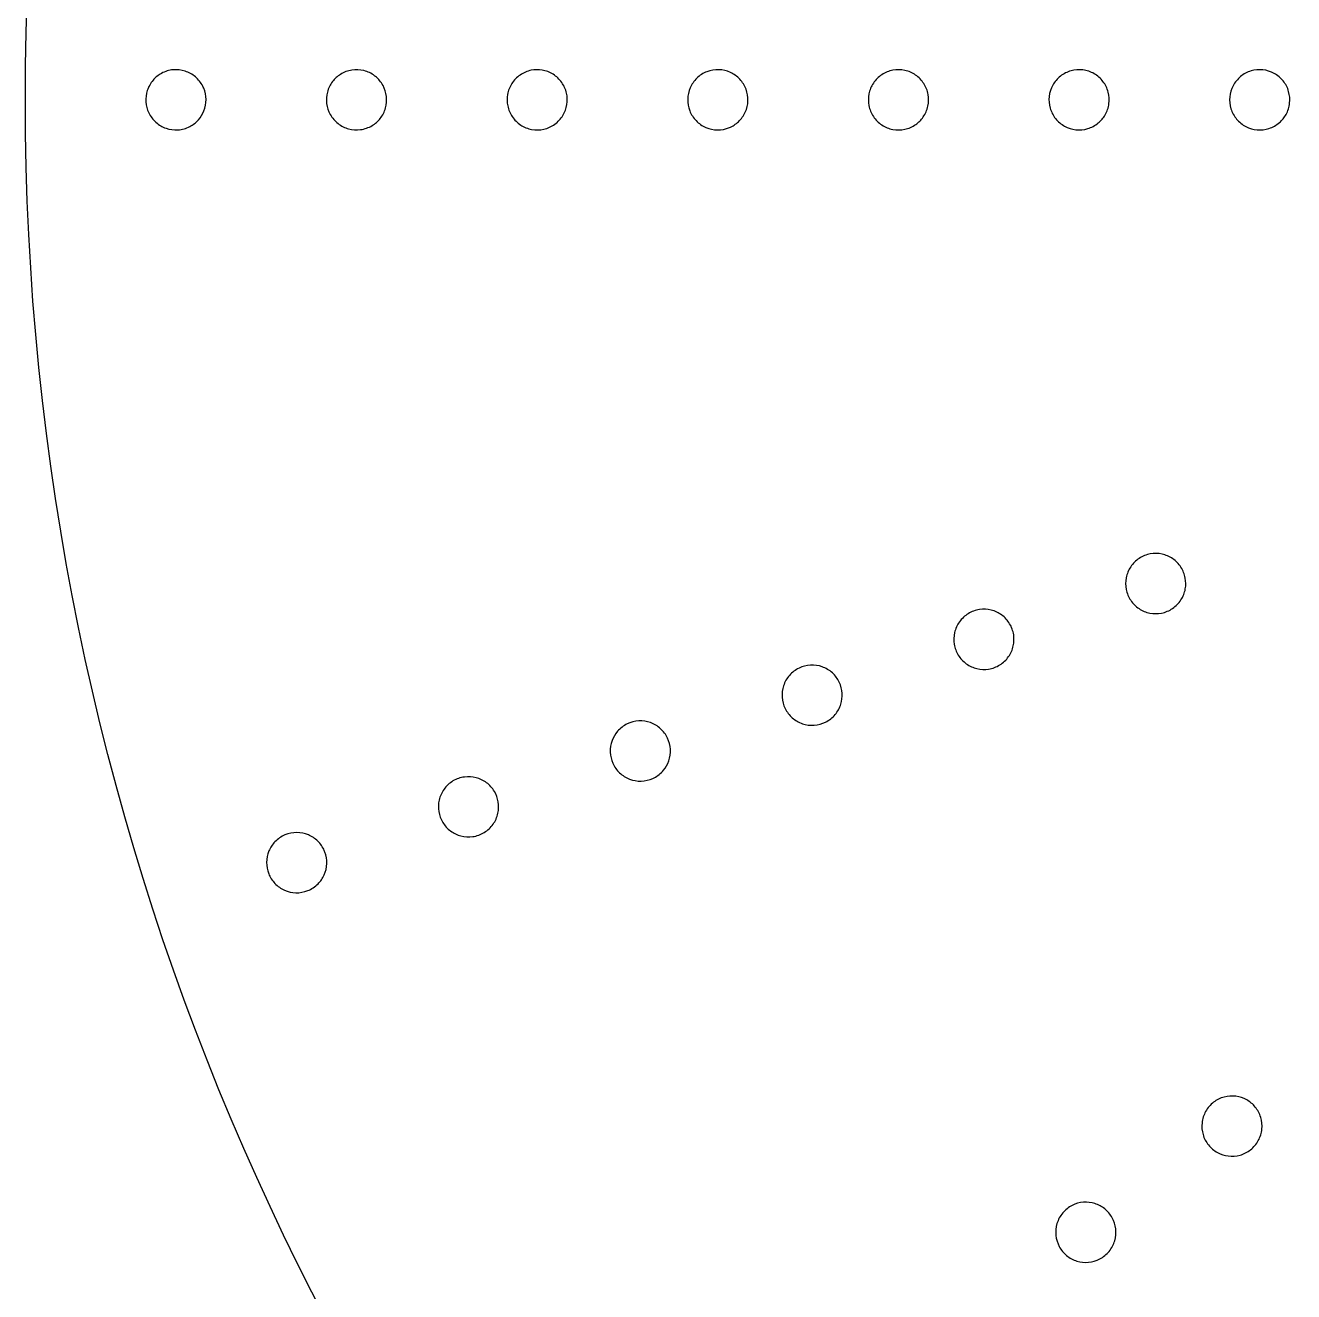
# Model space of a CAD drawing. Header units: millimetres. Extents: x 2952.7 to 2961.4, y 1627.7 to 1636.4.
# Drawn here: x 2952.696 to 2954.802, y 1630.072 to 1632.176 of the extents above; entities that cross this region are included whole.
import ezdxf

# ---------------------------------------------------------------- set-up
doc = ezdxf.new("R2010")
doc.units = ezdxf.units.MM

msp = doc.modelspace()

# ---------------------------------------------------------------- linework, layer by layer
msp.add_circle((2957.0456, 1632.0519, 0.4), 4.35)
for points, knots in [([(2952.9902, 1632.0745, 0.4886), (2952.9908, 1632.0733, 0.4887), (2952.9913, 1632.0722, 0.4889), (2952.9943, 1632.0651, 0.4898), (2952.9956, 1632.0588, 0.4902), (2952.9957, 1632.0459, 0.4902), (2952.9945, 1632.0395, 0.4898), (2952.99, 1632.0281, 0.4885), (2952.9868, 1632.023, 0.4876), (2952.9789, 1632.014, 0.4852), (2952.974, 1632.0103, 0.4838), (2952.9625, 1632.0043, 0.4804), (2952.9559, 1632.0025, 0.4784), (2952.9424, 1632.0015, 0.4744), (2952.9356, 1632.0024, 0.4724), (2952.9231, 1632.0068, 0.4687), (2952.9174, 1632.0101, 0.467), (2952.9075, 1632.0188, 0.4641), (2952.9035, 1632.0241, 0.4629), (2952.8978, 1632.0359, 0.4613), (2952.8962, 1632.0421, 0.4608), (2952.8953, 1632.055, 0.4605), (2952.8961, 1632.0614, 0.4608), (2952.9002, 1632.0737, 0.4619), (2952.9034, 1632.0794, 0.4629), (2952.9116, 1632.089, 0.4653), (2952.9164, 1632.0929, 0.4667), (2952.9277, 1632.0991, 0.4701), (2952.9343, 1632.1011, 0.472), (2952.9478, 1632.1023, 0.476), (2952.9546, 1632.1015, 0.478), (2952.9672, 1632.0974, 0.4818), (2952.973, 1632.0942, 0.4835), (2952.983, 1632.0857, 0.4864), (2952.9872, 1632.0804, 0.4877), (2952.9902, 1632.0745, 0.4886)], [-0.3217336, -0.3217336, -0.3217336, -0.3217336, -0.3178646, -0.3178646, -0.2985626, -0.2985626, -0.2792786, -0.2792786, -0.2613299, -0.2613299, -0.2426094, -0.2426094, -0.2212918, -0.2212918, -0.20026, -0.20026, -0.1800644, -0.1800644, -0.1599234, -0.1599234, -0.1405587, -0.1405587, -0.1213219, -0.1213219, -0.1015052, -0.1015052, -0.0828366, -0.0828366, -0.061532, -0.061532, -0.0404621, -0.0404621, -0.0202119, -0.0202119, 0, 0, 0, 0]), ([(2953.2756, 1632.0919, 0.5698), (2953.276, 1632.0916, 0.57), (2953.2765, 1632.0912, 0.5701), (2953.2821, 1632.0867, 0.5717), (2953.2864, 1632.0815, 0.5729), (2953.2927, 1632.07, 0.5746), (2953.2946, 1632.0638, 0.5751), (2953.296, 1632.0509, 0.5755), (2953.2955, 1632.0445, 0.5754), (2953.292, 1632.032, 0.5744), (2953.289, 1632.0261, 0.5736), (2953.2812, 1632.0162, 0.5714), (2953.2766, 1632.0122, 0.5701), (2953.2656, 1632.0055, 0.5671), (2953.2591, 1632.0033, 0.5653), (2953.2457, 1632.0014, 0.5615), (2953.2389, 1632.0019, 0.5596), (2953.2261, 1632.0054, 0.5561), (2953.2202, 1632.0083, 0.5544), (2953.2097, 1632.0164, 0.5515), (2953.2053, 1632.0215, 0.5503), (2953.1989, 1632.033, 0.5485), (2953.1968, 1632.0391, 0.5479), (2953.1952, 1632.052, 0.5475), (2953.1956, 1632.0584, 0.5476), (2953.1989, 1632.071, 0.5485), (2953.2018, 1632.0769, 0.5493), (2953.2094, 1632.0869, 0.5514), (2953.2139, 1632.091, 0.5527), (2953.2247, 1632.0978, 0.5557), (2953.2312, 1632.1002, 0.5575), (2953.2446, 1632.1023, 0.5612), (2953.2514, 1632.102, 0.5631), (2953.2643, 1632.0987, 0.5667), (2953.2703, 1632.0959, 0.5684), (2953.2756, 1632.0919, 0.5698)], [-0.3212299, -0.3212299, -0.3212299, -0.3212299, -0.3194102, -0.3194102, -0.2991459, -0.2991459, -0.2796485, -0.2796485, -0.2603461, -0.2603461, -0.2405702, -0.2405702, -0.2220667, -0.2220667, -0.2009509, -0.2009509, -0.1799767, -0.1799767, -0.1596936, -0.1596936, -0.1394069, -0.1394069, -0.1198975, -0.1198975, -0.1006102, -0.1006102, -0.0808828, -0.0808828, -0.0624201, -0.0624201, -0.041321, -0.041321, -0.0203243, -0.0203243, 0, 0, 0, 0]), ([(2953.5358, 1632.1009, 0.6395), (2953.5417, 1632.1021, 0.6411), (2953.5478, 1632.1022, 0.6427), (2953.5603, 1632.1001, 0.6459), (2953.5665, 1632.0978, 0.6475), (2953.5778, 1632.0907, 0.6504), (2953.5826, 1632.0861, 0.6517), (2953.5902, 1632.0754, 0.6536), (2953.5929, 1632.0694, 0.6543), (2953.5958, 1632.0567, 0.6551), (2953.596, 1632.0502, 0.6551), (2953.5939, 1632.0374, 0.6546), (2953.5917, 1632.0314, 0.654), (2953.5848, 1632.0201, 0.6523), (2953.5803, 1632.0152, 0.6511), (2953.5694, 1632.0074, 0.6482), (2953.5631, 1632.0046, 0.6466), (2953.5499, 1632.0016, 0.6432), (2953.5431, 1632.0015, 0.6414), (2953.53, 1632.0039, 0.6381), (2953.5238, 1632.0064, 0.6365), (2953.5127, 1632.0136, 0.6336), (2953.5079, 1632.0184, 0.6323), (2953.5005, 1632.0294, 0.6304), (2953.498, 1632.0354, 0.6298), (2953.4953, 1632.0481, 0.6291), (2953.4953, 1632.0546, 0.6291), (2953.4976, 1632.0673, 0.6297), (2953.5, 1632.0734, 0.6303), (2953.5071, 1632.0844, 0.6321), (2953.5118, 1632.0893, 0.6333), (2953.5228, 1632.0969, 0.6362), (2953.5291, 1632.0996, 0.6378), (2953.5358, 1632.1009, 0.6395)], [-0.3205958, -0.3205958, -0.3205958, -0.3205958, -0.3018253, -0.3018253, -0.2814385, -0.2814385, -0.2611589, -0.2611589, -0.241432, -0.241432, -0.2220527, -0.2220527, -0.2026164, -0.2026164, -0.1822895, -0.1822895, -0.1614107, -0.1614107, -0.1405302, -0.1405302, -0.1201767, -0.1201767, -0.0997437, -0.0997437, -0.0800644, -0.0800644, -0.0606987, -0.0606987, -0.0412474, -0.0412474, -0.0208888, -0.0208888, 0, 0, 0, 0]), ([(2953.8799, 1632.0155, 0.7249), (2953.8755, 1632.0113, 0.7238), (2953.8704, 1632.008, 0.7226), (2953.8586, 1632.0031, 0.7198), (2953.8519, 1632.0018, 0.7182), (2953.8386, 1632.0019, 0.715), (2953.832, 1632.0033, 0.7135), (2953.8197, 1632.0086, 0.7105), (2953.8142, 1632.0124, 0.7092), (2953.805, 1632.022, 0.707), (2953.8014, 1632.0276, 0.7062), (2953.7967, 1632.0398, 0.705), (2953.7955, 1632.0463, 0.7048), (2953.7957, 1632.0593, 0.7048), (2953.7971, 1632.0657, 0.7052), (2953.8023, 1632.0777, 0.7064), (2953.8061, 1632.0832, 0.7073), (2953.8156, 1632.0925, 0.7096), (2953.8214, 1632.0961, 0.7109), (2953.8339, 1632.101, 0.7139), (2953.8406, 1632.1021, 0.7155), (2953.854, 1632.1016, 0.7187), (2953.8605, 1632.1001, 0.7202), (2953.8724, 1632.0946, 0.7231), (2953.8777, 1632.0907, 0.7244), (2953.8867, 1632.0812, 0.7265), (2953.8902, 1632.0755, 0.7273), (2953.8947, 1632.0632, 0.7284), (2953.8958, 1632.0568, 0.7287), (2953.8954, 1632.0438, 0.7286), (2953.8939, 1632.0374, 0.7282), (2953.8885, 1632.0254, 0.7269), (2953.8847, 1632.02, 0.726), (2953.8799, 1632.0155, 0.7249)], [-0.3196255, -0.3196255, -0.3196255, -0.3196255, -0.3012132, -0.3012132, -0.2804655, -0.2804655, -0.2599939, -0.2599939, -0.239553, -0.239553, -0.2195861, -0.2195861, -0.2000896, -0.2000896, -0.1805686, -0.1805686, -0.1605873, -0.1605873, -0.1400371, -0.1400371, -0.1192968, -0.1192968, -0.0988592, -0.0988592, -0.0790129, -0.0790129, -0.0590551, -0.0590551, -0.0395543, -0.0395543, -0.0200089, -0.0200089, 0, 0, 0, 0]), ([(2954.1867, 1632.0234, 0.7939), (2954.1833, 1632.0185, 0.7932), (2954.1791, 1632.0143, 0.7923), (2954.1687, 1632.007, 0.79), (2954.1625, 1632.0043, 0.7887), (2954.1494, 1632.0016, 0.7858), (2954.1427, 1632.0015, 0.7844), (2954.1297, 1632.004, 0.7816), (2954.1235, 1632.0065, 0.7802), (2954.1125, 1632.0139, 0.7778), (2954.1077, 1632.0186, 0.7768), (2954.1003, 1632.0297, 0.7752), (2954.0978, 1632.0358, 0.7747), (2954.0953, 1632.0486, 0.7741), (2954.0953, 1632.0552, 0.7741), (2954.0978, 1632.068, 0.7747), (2954.1004, 1632.0741, 0.7752), (2954.1077, 1632.0851, 0.7768), (2954.1124, 1632.0899, 0.7778), (2954.1235, 1632.0972, 0.7802), (2954.1298, 1632.0998, 0.7816), (2954.143, 1632.1023, 0.7844), (2954.1497, 1632.1022, 0.7859), (2954.1627, 1632.0993, 0.7887), (2954.1687, 1632.0967, 0.79), (2954.1796, 1632.0892, 0.7924), (2954.1842, 1632.0844, 0.7934), (2954.1913, 1632.0732, 0.7949), (2954.1937, 1632.0671, 0.7955), (2954.196, 1632.0542, 0.796), (2954.1959, 1632.0476, 0.7959), (2954.1931, 1632.0348, 0.7953), (2954.1904, 1632.0288, 0.7948), (2954.1867, 1632.0234, 0.7939)], [-0.3188079, -0.3188079, -0.3188079, -0.3188079, -0.3008224, -0.3008224, -0.2803123, -0.2803123, -0.2598151, -0.2598151, -0.2396965, -0.2396965, -0.2193953, -0.2193953, -0.1996496, -0.1996496, -0.1801284, -0.1801284, -0.1603819, -0.1603819, -0.1402204, -0.1402204, -0.119704, -0.119704, -0.0992233, -0.0992233, -0.0791357, -0.0791357, -0.059054, -0.059054, -0.0393151, -0.0393151, -0.0197808, -0.0197808, 0, 0, 0, 0]), ([(2954.4889, 1632.0268, 0.8553), (2954.4859, 1632.0217, 0.8548), (2954.4821, 1632.0171, 0.854), (2954.4724, 1632.0091, 0.8521), (2954.4664, 1632.0059, 0.851), (2954.4537, 1632.0021, 0.8485), (2954.447, 1632.0015, 0.8472), (2954.4338, 1632.0029, 0.8446), (2954.4274, 1632.0048, 0.8433), (2954.4158, 1632.0112, 0.8411), (2954.4107, 1632.0155, 0.8401), (2954.4024, 1632.0259, 0.8385), (2954.3994, 1632.0318, 0.8379), (2954.3957, 1632.0444, 0.8372), (2954.3952, 1632.051, 0.837), (2954.3967, 1632.064, 0.8373), (2954.3987, 1632.0703, 0.8377), (2954.405, 1632.0818, 0.839), (2954.4094, 1632.0869, 0.8398), (2954.4198, 1632.0952, 0.8418), (2954.4258, 1632.0982, 0.843), (2954.4386, 1632.1018, 0.8455), (2954.4453, 1632.1023, 0.8468), (2954.4585, 1632.1006, 0.8494), (2954.4648, 1632.0985, 0.8506), (2954.4762, 1632.092, 0.8529), (2954.4813, 1632.0875, 0.8539), (2954.4893, 1632.077, 0.8554), (2954.4923, 1632.071, 0.856), (2954.4956, 1632.0583, 0.8567), (2954.496, 1632.0518, 0.8567), (2954.4943, 1632.0388, 0.8564), (2954.4922, 1632.0325, 0.856), (2954.4889, 1632.0268, 0.8553)], [-0.3181028, -0.3181028, -0.3181028, -0.3181028, -0.3002368, -0.3002368, -0.2799312, -0.2799312, -0.2595657, -0.2595657, -0.2394573, -0.2394573, -0.2193043, -0.2193043, -0.1994301, -0.1994301, -0.17982, -0.17982, -0.1600992, -0.1600992, -0.140121, -0.140121, -0.1198079, -0.1198079, -0.099452, -0.099452, -0.0793658, -0.0793658, -0.0592338, -0.0592338, -0.039368, -0.039368, -0.0197492, -0.0197492, 0, 0, 0, 0]), ([(2954.7893, 1632.0276, 0.9098), (2954.7865, 1632.0224, 0.9093), (2954.7827, 1632.0178, 0.9086), (2954.7732, 1632.0096, 0.907), (2954.7673, 1632.0064, 0.9059), (2954.7547, 1632.0023, 0.9038), (2954.748, 1632.0015, 0.9026), (2954.7349, 1632.0026, 0.9003), (2954.7285, 1632.0044, 0.8992), (2954.7167, 1632.0105, 0.8972), (2954.7115, 1632.0147, 0.8963), (2954.703, 1632.0249, 0.8948), (2954.6998, 1632.0308, 0.8942), (2954.6959, 1632.0434, 0.8936), (2954.6952, 1632.05, 0.8935), (2954.6964, 1632.0631, 0.8937), (2954.6983, 1632.0694, 0.894), (2954.7045, 1632.0811, 0.8951), (2954.7087, 1632.0862, 0.8958), (2954.7189, 1632.0947, 0.8976), (2954.7248, 1632.0978, 0.8986), (2954.7375, 1632.1017, 0.9008), (2954.7442, 1632.1023, 0.9019), (2954.7574, 1632.1009, 0.9042), (2954.7637, 1632.099, 0.9053), (2954.7753, 1632.0926, 0.9073), (2954.7805, 1632.0883, 0.9082), (2954.7888, 1632.078, 0.9097), (2954.7918, 1632.0721, 0.9102), (2954.7955, 1632.0594, 0.9108), (2954.796, 1632.0528, 0.9109), (2954.7946, 1632.0397, 0.9107), (2954.7925, 1632.0334, 0.9103), (2954.7893, 1632.0276, 0.9098)], [-0.317475, -0.317475, -0.317475, -0.317475, -0.2996523, -0.2996523, -0.2794953, -0.2794953, -0.2592795, -0.2592795, -0.2392562, -0.2392562, -0.2191455, -0.2191455, -0.1992242, -0.1992242, -0.1795344, -0.1795344, -0.1597691, -0.1597691, -0.1398753, -0.1398753, -0.1197121, -0.1197121, -0.0995038, -0.0995038, -0.0794983, -0.0794983, -0.059404, -0.059404, -0.0394884, -0.0394884, -0.0197898, -0.0197898, 0, 0, 0, 0]), ([(2954.622, 1631.2576, 0.8566), (2954.6231, 1631.2516, 0.8564), (2954.6231, 1631.2455, 0.8561), (2954.6209, 1631.233, 0.8549), (2954.6184, 1631.2268, 0.8541), (2954.6112, 1631.2156, 0.852), (2954.6064, 1631.2108, 0.8509), (2954.5954, 1631.2033, 0.8484), (2954.5892, 1631.2007, 0.847), (2954.5762, 1631.1981, 0.8445), (2954.5695, 1631.1981, 0.8432), (2954.5567, 1631.2007, 0.841), (2954.5506, 1631.2032, 0.84), (2954.5397, 1631.2104, 0.8384), (2954.535, 1631.2151, 0.8378), (2954.5277, 1631.2261, 0.8371), (2954.5251, 1631.2322, 0.837), (2954.5226, 1631.245, 0.8373), (2954.5225, 1631.2516, 0.8377), (2954.5251, 1631.2646, 0.839), (2954.5277, 1631.2708, 0.8398), (2954.5351, 1631.2819, 0.8419), (2954.5399, 1631.2866, 0.8431), (2954.551, 1631.2939, 0.8456), (2954.5573, 1631.2964, 0.8469), (2954.5703, 1631.2988, 0.8495), (2954.577, 1631.2987, 0.8507), (2954.5897, 1631.2959, 0.8529), (2954.5958, 1631.2934, 0.8539), (2954.6066, 1631.2859, 0.8554), (2954.6112, 1631.2812, 0.856), (2954.6184, 1631.2701, 0.8567), (2954.6208, 1631.264, 0.8567), (2954.622, 1631.2576, 0.8566)], [-0.3180372, -0.3180372, -0.3180372, -0.3180372, -0.2998781, -0.2998781, -0.279784, -0.279784, -0.2594723, -0.2594723, -0.2391053, -0.2391053, -0.2190034, -0.2190034, -0.1993198, -0.1993198, -0.1794052, -0.1794052, -0.1597778, -0.1597778, -0.1400747, -0.1400747, -0.1199739, -0.1199739, -0.0996572, -0.0996572, -0.0792981, -0.0792981, -0.0592136, -0.0592136, -0.0395481, -0.0395481, -0.0196365, -0.0196365, 0, 0, 0, 0]), ([(2954.337, 1631.1634, 0.7957), (2954.3379, 1631.1573, 0.7955), (2954.3377, 1631.151, 0.7951), (2954.335, 1631.1385, 0.7936), (2954.3323, 1631.1324, 0.7927), (2954.3246, 1631.1215, 0.7904), (2954.3197, 1631.1169, 0.789), (2954.3083, 1631.1098, 0.7862), (2954.302, 1631.1074, 0.7848), (2954.2889, 1631.1053, 0.7819), (2954.2823, 1631.1056, 0.7806), (2954.2696, 1631.1086, 0.7781), (2954.2636, 1631.1113, 0.7771), (2954.253, 1631.119, 0.7754), (2954.2485, 1631.1238, 0.7748), (2954.2416, 1631.135, 0.7741), (2954.2393, 1631.1411, 0.7741), (2954.2372, 1631.154, 0.7745), (2954.2374, 1631.1606, 0.775), (2954.2403, 1631.1734, 0.7764), (2954.2431, 1631.1795, 0.7774), (2954.2508, 1631.1903, 0.7797), (2954.2558, 1631.1949, 0.7811), (2954.2672, 1631.2019, 0.7839), (2954.2735, 1631.2042, 0.7854), (2954.2867, 1631.2062, 0.7882), (2954.2933, 1631.2058, 0.7896), (2954.306, 1631.2027, 0.792), (2954.3119, 1631.1999, 0.793), (2954.3224, 1631.1922, 0.7947), (2954.3269, 1631.1873, 0.7953), (2954.3337, 1631.1761, 0.7959), (2954.3359, 1631.1699, 0.796), (2954.337, 1631.1634, 0.7957)], [-0.3187066, -0.3187066, -0.3187066, -0.3187066, -0.299981, -0.299981, -0.2800097, -0.2800097, -0.2595203, -0.2595203, -0.2390022, -0.2390022, -0.2188396, -0.2188396, -0.1991915, -0.1991915, -0.1793545, -0.1793545, -0.1598184, -0.1598184, -0.140145, -0.140145, -0.1201731, -0.1201731, -0.0996824, -0.0996824, -0.0791717, -0.0791717, -0.0590223, -0.0590223, -0.0393877, -0.0393877, -0.0195474, -0.0195474, 0, 0, 0, 0]), ([(2954.0522, 1631.0658, 0.7282), (2954.0525, 1631.0598, 0.7278), (2954.0517, 1631.0538, 0.7272), (2954.048, 1631.0417, 0.7255), (2954.0447, 1631.0358, 0.7243), (2954.0361, 1631.0256, 0.7216), (2954.0307, 1631.0214, 0.7201), (2954.0187, 1631.0153, 0.7169), (2954.0122, 1631.0136, 0.7153), (2953.999, 1631.0127, 0.7122), (2953.9924, 1631.0136, 0.7108), (2953.9799, 1631.0178, 0.7083), (2953.9741, 1631.0211, 0.7072), (2953.9643, 1631.0298, 0.7056), (2953.9603, 1631.0351, 0.7051), (2953.9545, 1631.0468, 0.7047), (2953.9528, 1631.0531, 0.7048), (2953.9519, 1631.066, 0.7055), (2953.9527, 1631.0725, 0.7062), (2953.9568, 1631.085, 0.708), (2953.9602, 1631.0909, 0.7092), (2953.969, 1631.101, 0.7119), (2953.9744, 1631.1051, 0.7135), (2953.9865, 1631.1109, 0.7166), (2953.993, 1631.1126, 0.7183), (2954.0063, 1631.1133, 0.7213), (2954.0128, 1631.1123, 0.7227), (2954.0252, 1631.1079, 0.7252), (2954.0309, 1631.1045, 0.7263), (2954.0407, 1631.0957, 0.7278), (2954.0446, 1631.0904, 0.7283), (2954.0502, 1631.0786, 0.7287), (2954.0518, 1631.0722, 0.7286), (2954.0522, 1631.0658, 0.7282)], [-0.3194414, -0.3194414, -0.3194414, -0.3194414, -0.3014319, -0.3014319, -0.2811242, -0.2811242, -0.26041, -0.26041, -0.2397783, -0.2397783, -0.2196475, -0.2196475, -0.1995815, -0.1995815, -0.1799107, -0.1799107, -0.1604666, -0.1604666, -0.140933, -0.140933, -0.1206087, -0.1206087, -0.0998928, -0.0998928, -0.0792763, -0.0792763, -0.0591706, -0.0591706, -0.0391263, -0.0391263, -0.0194587, -0.0194587, 0, 0, 0, 0]), ([(2953.7397, 1630.9258, 0.6441), (2953.739, 1630.9255, 0.644), (2953.7384, 1630.9251, 0.6438), (2953.7316, 1630.9221, 0.6418), (2953.725, 1630.9205, 0.6401), (2953.7117, 1630.9202, 0.6368), (2953.7052, 1630.9213, 0.6353), (2953.6929, 1630.926, 0.6326), (2953.6873, 1630.9295, 0.6315), (2953.6778, 1630.9385, 0.6299), (2953.674, 1630.9439, 0.6294), (2953.6687, 1630.9557, 0.6291), (2953.6672, 1630.962, 0.6292), (2953.6667, 1630.975, 0.6301), (2953.6678, 1630.9815, 0.6309), (2953.6721, 1630.9933, 0.6329), (2953.6752, 1630.9985, 0.6341), (2953.6836, 1631.0082, 0.6369), (2953.689, 1631.0124, 0.6386), (2953.7011, 1631.0182, 0.642), (2953.7077, 1631.0199, 0.6438), (2953.721, 1631.0206, 0.6471), (2953.7275, 1631.0196, 0.6487), (2953.7399, 1631.0152, 0.6514), (2953.7456, 1631.0118, 0.6525), (2953.7554, 1631.0029, 0.6542), (2953.7593, 1630.9977, 0.6547), (2953.7648, 1630.986, 0.6552), (2953.7665, 1630.9796, 0.655), (2953.7672, 1630.9667, 0.6542), (2953.7663, 1630.9601, 0.6534), (2953.7622, 1630.9483, 0.6515), (2953.7592, 1630.943, 0.6503), (2953.7511, 1630.9332, 0.6475), (2953.7457, 1630.9289, 0.6459), (2953.7397, 1630.9258, 0.6441)], [-0.3205746, -0.3205746, -0.3205746, -0.3205746, -0.3183071, -0.3183071, -0.2975125, -0.2975125, -0.2773374, -0.2773374, -0.2572791, -0.2572791, -0.237688, -0.237688, -0.2183015, -0.2183015, -0.1985333, -0.1985333, -0.1801377, -0.1801377, -0.159206, -0.159206, -0.1383887, -0.1383887, -0.1181727, -0.1181727, -0.0980721, -0.0980721, -0.0784402, -0.0784402, -0.0590455, -0.0590455, -0.0392945, -0.0392945, -0.0209258, -0.0209258, 0, 0, 0, 0]), ([(2953.4746, 1630.9032, 0.5751), (2953.4777, 1630.8979, 0.5755), (2953.4799, 1630.892, 0.5755), (2953.482, 1630.8795, 0.575), (2953.4818, 1630.873, 0.5744), (2953.479, 1630.8603, 0.5725), (2953.4762, 1630.8541, 0.5713), (2953.4685, 1630.8431, 0.5683), (2953.4634, 1630.8385, 0.5665), (2953.4518, 1630.8314, 0.5629), (2953.4454, 1630.8291, 0.561), (2953.4322, 1630.8272, 0.5573), (2953.4255, 1630.8275, 0.5556), (2953.4129, 1630.8308, 0.5525), (2953.407, 1630.8336, 0.5512), (2953.3966, 1630.8413, 0.5491), (2953.3922, 1630.8462, 0.5484), (2953.3855, 1630.8573, 0.5476), (2953.3832, 1630.8634, 0.5475), (2953.3812, 1630.8761, 0.548), (2953.3814, 1630.8825, 0.5487), (2953.3843, 1630.8953, 0.5505), (2953.3871, 1630.9014, 0.5518), (2953.3949, 1630.9123, 0.5548), (2953.4, 1630.917, 0.5565), (2953.4116, 1630.924, 0.5602), (2953.4181, 1630.9262, 0.5621), (2953.4313, 1630.928, 0.5658), (2953.438, 1630.9276, 0.5675), (2953.4506, 1630.9243, 0.5705), (2953.4564, 1630.9215, 0.5718), (2953.4668, 1630.9137, 0.5739), (2953.4712, 1630.9088, 0.5747), (2953.4746, 1630.9032, 0.5751)], [-0.3209498, -0.3209498, -0.3209498, -0.3209498, -0.3022613, -0.3022613, -0.2829389, -0.2829389, -0.2626506, -0.2626506, -0.2416207, -0.2416207, -0.2205609, -0.2205609, -0.2000961, -0.2000961, -0.1804571, -0.1804571, -0.1607552, -0.1607552, -0.141474, -0.141474, -0.1221549, -0.1221549, -0.1018721, -0.1018721, -0.0808444, -0.0808444, -0.0597896, -0.0597896, -0.0393334, -0.0393334, -0.0197065, -0.0197065, 0, 0, 0, 0]), ([(2953.1921, 1630.8048, 0.4901), (2953.1925, 1630.804, 0.4901), (2953.1929, 1630.8031, 0.4902), (2953.1954, 1630.7962, 0.4902), (2953.1965, 1630.7898, 0.4899), (2953.1961, 1630.7768, 0.4886), (2953.1946, 1630.7704, 0.4876), (2953.1894, 1630.7589, 0.4851), (2953.1859, 1630.7538, 0.4837), (2953.1768, 1630.7447, 0.4803), (2953.171, 1630.7409, 0.4783), (2953.1584, 1630.7359, 0.4743), (2953.1517, 1630.7347, 0.4723), (2953.1384, 1630.7351, 0.4686), (2953.132, 1630.7365, 0.4669), (2953.12, 1630.7419, 0.4641), (2953.1146, 1630.7457, 0.4629), (2953.1056, 1630.7551, 0.4612), (2953.1021, 1630.7606, 0.4608), (2953.0974, 1630.7725, 0.4605), (2953.0962, 1630.7789, 0.4608), (2953.0963, 1630.7918, 0.462), (2953.0977, 1630.7983, 0.4629), (2953.1025, 1630.8099, 0.4654), (2953.1059, 1630.815, 0.4668), (2953.1148, 1630.8244, 0.4701), (2953.1205, 1630.8283, 0.4721), (2953.133, 1630.8336, 0.4761), (2953.1397, 1630.8349, 0.4781), (2953.153, 1630.8349, 0.4818), (2953.1595, 1630.8336, 0.4835), (2953.1714, 1630.8286, 0.4864), (2953.1767, 1630.8251, 0.4876), (2953.1859, 1630.8161, 0.4894), (2953.1896, 1630.8108, 0.4899), (2953.1921, 1630.8048, 0.4901)], [-0.3216448, -0.3216448, -0.3216448, -0.3216448, -0.3188047, -0.3188047, -0.2995507, -0.2995507, -0.2796961, -0.2796961, -0.2609677, -0.2609677, -0.2396472, -0.2396472, -0.2186243, -0.2186243, -0.1984472, -0.1984472, -0.1784859, -0.1784859, -0.1590976, -0.1590976, -0.1398619, -0.1398619, -0.1200747, -0.1200747, -0.1014026, -0.1014026, -0.0800948, -0.0800948, -0.0590286, -0.0590286, -0.0387897, -0.0387897, -0.0194445, -0.0194445, 0, 0, 0, 0]), ([(2954.724, 1630.3909, 0.7949), (2954.7294, 1630.3878, 0.7955), (2954.7342, 1630.3838, 0.7958), (2954.7423, 1630.3739, 0.7959), (2954.7454, 1630.3681, 0.7958), (2954.7492, 1630.3555, 0.7948), (2954.7499, 1630.3489, 0.7941), (2954.7486, 1630.3357, 0.7922), (2954.7465, 1630.3292, 0.791), (2954.7401, 1630.3174, 0.7884), (2954.7357, 1630.3122, 0.7869), (2954.7253, 1630.304, 0.784), (2954.7193, 1630.3009, 0.7826), (2954.7066, 1630.2974, 0.7799), (2954.7, 1630.2969, 0.7787), (2954.6871, 1630.2984, 0.7766), (2954.681, 1630.3004, 0.7758), (2954.6696, 1630.3067, 0.7746), (2954.6645, 1630.3109, 0.7742), (2954.6564, 1630.3211, 0.7741), (2954.6533, 1630.327, 0.7743), (2954.6496, 1630.3396, 0.7753), (2954.6491, 1630.3462, 0.776), (2954.6505, 1630.3594, 0.778), (2954.6526, 1630.3659, 0.7792), (2954.6591, 1630.3776, 0.7818), (2954.6636, 1630.3827, 0.7832), (2954.6741, 1630.3909, 0.7861), (2954.6801, 1630.3939, 0.7876), (2954.6928, 1630.3973, 0.7902), (2954.6994, 1630.3977, 0.7915), (2954.7123, 1630.3961, 0.7935), (2954.7184, 1630.394, 0.7943), (2954.724, 1630.3909, 0.7949)], [-0.3187516, -0.3187516, -0.3187516, -0.3187516, -0.3000548, -0.3000548, -0.2804643, -0.2804643, -0.2605778, -0.2605778, -0.2401402, -0.2401402, -0.2195757, -0.2195757, -0.1991886, -0.1991886, -0.1792747, -0.1792747, -0.1598463, -0.1598463, -0.1401565, -0.1401565, -0.1205776, -0.1205776, -0.1006937, -0.1006937, -0.0802538, -0.0802538, -0.0596915, -0.0596915, -0.0393155, -0.0393155, -0.0194166, -0.0194166, 0, 0, 0, 0]), ([(2954.472, 1630.2186, 0.7263), (2954.4779, 1630.2167, 0.7272), (2954.4833, 1630.2138, 0.7278), (2954.4932, 1630.2058, 0.7286), (2954.4974, 1630.2008, 0.7287), (2954.5037, 1630.1893, 0.7283), (2954.5057, 1630.1831, 0.7278), (2954.5072, 1630.17, 0.7263), (2954.5066, 1630.1633, 0.7252), (2954.5029, 1630.1505, 0.7227), (2954.4997, 1630.1445, 0.7212), (2954.4912, 1630.1341, 0.7181), (2954.4859, 1630.1298, 0.7165), (2954.4741, 1630.1236, 0.7134), (2954.4677, 1630.1217, 0.7119), (2954.4547, 1630.1206, 0.7092), (2954.4482, 1630.1213, 0.7081), (2954.4358, 1630.1251, 0.7062), (2954.43, 1630.1282, 0.7055), (2954.4199, 1630.1365, 0.7047), (2954.4158, 1630.1416, 0.7047), (2954.4096, 1630.1531, 0.7051), (2954.4077, 1630.1594, 0.7056), (2954.4063, 1630.1725, 0.7072), (2954.407, 1630.1791, 0.7082), (2954.4109, 1630.1919, 0.7108), (2954.4141, 1630.1979, 0.7122), (2954.4227, 1630.2082, 0.7153), (2954.4281, 1630.2125, 0.7169), (2954.4399, 1630.2185, 0.7201), (2954.4463, 1630.2203, 0.7216), (2954.4594, 1630.2213, 0.7242), (2954.4658, 1630.2206, 0.7254), (2954.472, 1630.2186, 0.7263)], [-0.3195431, -0.3195431, -0.3195431, -0.3195431, -0.3009279, -0.3009279, -0.2814082, -0.2814082, -0.2617838, -0.2617838, -0.2416232, -0.2416232, -0.2209661, -0.2209661, -0.2002509, -0.2002509, -0.1799505, -0.1799505, -0.1602683, -0.1602683, -0.1406048, -0.1406048, -0.1211024, -0.1211024, -0.1014822, -0.1014822, -0.0813187, -0.0813187, -0.0606579, -0.0606579, -0.0399503, -0.0399503, -0.0196655, -0.0196655, 0, 0, 0, 0])]:
    msp.add_open_spline(points, degree=3, knots=knots)

doc.saveas('drawing.dxf')
